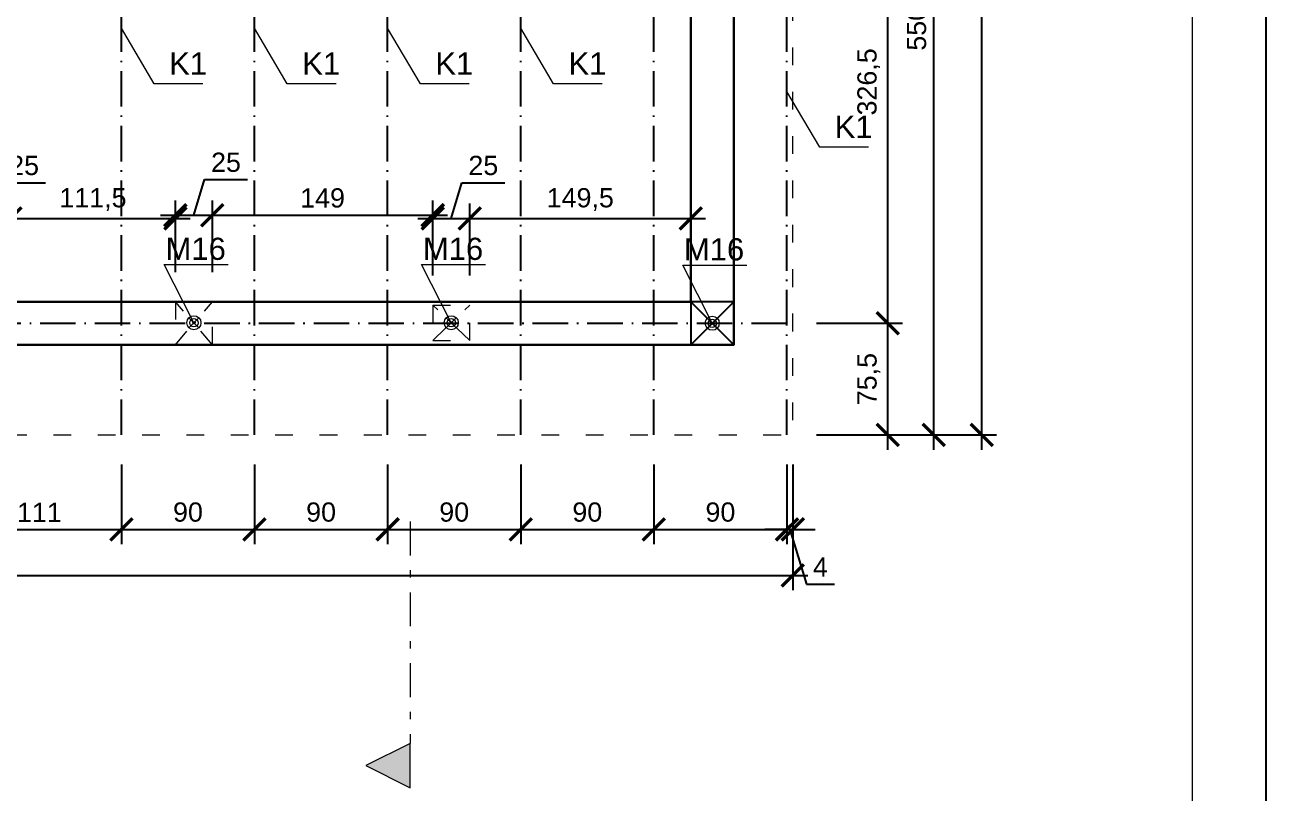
# Model space of a CAD drawing. Header units: millimetres. Extents: x 4647 to 73915, y -13612 to -8141.
# Drawn here: x 49352 to 50191, y -11682 to -11163 of the extents above; entities that cross this region are included whole.
import ezdxf

# ---------------------------------------------------------------- set-up
doc = ezdxf.new("R2010")
doc.units = ezdxf.units.MM
for name, pattern in [('ACAD_ISO03W100', [30, 12, -18]), ('ACAD_ISO10W100', [18.5, 12, -3, 0.5, -3]), ('LINIA_CI_G_A', [0]), ('Przerywana podwójnie', [47.9, 22.9, -10, 5, -10])]:
    doc.linetypes.add(name, pattern=pattern)
for name, color, linetype, lineweight in [('a_beton_c', 3, 'ACAD_ISO03W100', 25), ('a_drewno_c', 31, 'Continuous', 9), ('a_murowane_b', 20, 'Continuous', 30), ('a_opisy', 252, 'Continuous', 9), ('a_wymiary', 250, 'Continuous', 9), ('Opisy - Tekst_Nr_Pióra__1', 7, 'Continuous', 13), ('Przerywana', 6, 'ACAD_ISO03W100', 15), ('Znaczniki - Przekroje_Nr_Pióra__1', 7, 'Continuous', 5)]:
    doc.layers.add(name, color=color, linetype=linetype, lineweight=lineweight)
doc.layers.add('Znaczniki - Przekroje_Nr_Pióra__5', color=7, linetype='Continuous', lineweight=5, true_color=0x40a5ff)
doc.styles.get("Standard").update_dxf_attribs({"font": 'arial.ttf'})
doc.dimstyles.new('1-100', dxfattribs={"dimtxt": 13, "dimasz": 15, "dimexe": 10, "dimexo": 20, "dimgap": 5, "dimtad": 1, "dimdec": 1, "dimrnd": 0.5, "dimtxsty": 'Standard', "dimblk": 'ARCHTICK', "dimcen": 0.09, "dimdle": 10, "dimadec": 0, "dimazin": 0, "dimtfac": 1, "dimtdec": 1, "dimtofl": 0, "dimtmove": 0, "dimatfit": 3, "dimfxl": 10, "dimfxlon": 1, "dimtolj": 1, "dimtzin": 0, "dimarcsym": 0})

# ---------------------------------------------------------------- blocks, each defined once
blk = doc.blocks.new('_ArchTick')
at = {"color": 0, "linetype": 'ByBlock', "const_width": 0.15}
blk.add_lwpolyline([(-0.5, -0.5), (0.5, 0.5)], dxfattribs=at)
blk = doc.blocks.new('*D305')
at = {"layer": 'a_wymiary', "color": 0, "lineweight": -2, "transparency": 16777216}
for p, q in [((49306.03, -11460.21), (49306.03, -11514.09)), ((49417.03, -11460.21), (49417.03, -11514.09)), ((49296.03, -11504.09), (49427.03, -11504.09))]:
    blk.add_line(p, q, dxfattribs=at)
at = {"layer": 'DEFPOINTS', "color": 0, "transparency": 16777216}
for p in [(49306.03, -11440.21), (49417.03, -11440.21), (49417.03, -11504.09)]:
    blk.add_point(p, dxfattribs=at)
at = {"layer": 'a_wymiary', "color": 0, "lineweight": -2, "transparency": 16777216, "xscale": 15, "yscale": 15, "zscale": 15, "rotation": 180}
blk.add_blockref('_ArchTick', (49306.03, -11504.09), dxfattribs=at)
at = {"layer": 'a_wymiary', "color": 0, "lineweight": -2, "transparency": 16777216, "xscale": 15, "yscale": 15, "zscale": 15}
blk.add_blockref('_ArchTick', (49417.03, -11504.09), dxfattribs=at)
at = {"layer": 'a_wymiary', "color": 0, "transparency": 16777216, "insert": (49361.53, -11492.57), "char_height": 13, "attachment_point": 5}
blk.add_mtext('\\A1;111', dxfattribs=at)
blk = doc.blocks.new('*D306')
at = {"layer": 'a_wymiary', "color": 0, "lineweight": -2, "transparency": 16777216}
for p, q in [((49417.03, -11460.21), (49417.03, -11514.09)), ((49507.03, -11460.21), (49507.03, -11514.09)), ((49407.03, -11504.09), (49517.03, -11504.09))]:
    blk.add_line(p, q, dxfattribs=at)
at = {"layer": 'DEFPOINTS', "color": 0, "transparency": 16777216}
for p in [(49417.03, -11440.21), (49507.03, -11440.21), (49507.03, -11504.09)]:
    blk.add_point(p, dxfattribs=at)
at = {"layer": 'a_wymiary', "color": 0, "lineweight": -2, "transparency": 16777216, "xscale": 15, "yscale": 15, "zscale": 15, "rotation": 180}
blk.add_blockref('_ArchTick', (49417.03, -11504.09), dxfattribs=at)
at = {"layer": 'a_wymiary', "color": 0, "lineweight": -2, "transparency": 16777216, "xscale": 15, "yscale": 15, "zscale": 15}
blk.add_blockref('_ArchTick', (49507.03, -11504.09), dxfattribs=at)
at = {"layer": 'a_wymiary', "color": 0, "transparency": 16777216, "insert": (49462.03, -11492.46), "char_height": 13, "attachment_point": 5}
blk.add_mtext('\\A1;90', dxfattribs=at)
blk = doc.blocks.new('*D307')
at = {"layer": 'a_wymiary', "color": 0, "lineweight": -2, "transparency": 16777216}
for p, q in [((49507.03, -11460.21), (49507.03, -11514.09)), ((49597.03, -11460.21), (49597.03, -11514.09)), ((49497.03, -11504.09), (49607.03, -11504.09))]:
    blk.add_line(p, q, dxfattribs=at)
at = {"layer": 'DEFPOINTS', "color": 0, "transparency": 16777216}
for p in [(49507.03, -11440.21), (49597.03, -11440.21), (49597.03, -11504.09)]:
    blk.add_point(p, dxfattribs=at)
at = {"layer": 'a_wymiary', "color": 0, "lineweight": -2, "transparency": 16777216, "xscale": 15, "yscale": 15, "zscale": 15, "rotation": 180}
blk.add_blockref('_ArchTick', (49507.03, -11504.09), dxfattribs=at)
at = {"layer": 'a_wymiary', "color": 0, "lineweight": -2, "transparency": 16777216, "xscale": 15, "yscale": 15, "zscale": 15}
blk.add_blockref('_ArchTick', (49597.03, -11504.09), dxfattribs=at)
at = {"layer": 'a_wymiary', "color": 0, "transparency": 16777216, "insert": (49552.03, -11492.46), "char_height": 13, "attachment_point": 5}
blk.add_mtext('\\A1;90', dxfattribs=at)
blk = doc.blocks.new('*D308')
at = {"layer": 'a_wymiary', "color": 0, "lineweight": -2, "transparency": 16777216}
for p, q in [((49597.03, -11460.21), (49597.03, -11514.09)), ((49687.03, -11460.21), (49687.03, -11514.09)), ((49587.03, -11504.09), (49697.03, -11504.09))]:
    blk.add_line(p, q, dxfattribs=at)
at = {"layer": 'DEFPOINTS', "color": 0, "transparency": 16777216}
for p in [(49597.03, -11440.21), (49687.03, -11440.21), (49687.03, -11504.09)]:
    blk.add_point(p, dxfattribs=at)
at = {"layer": 'a_wymiary', "color": 0, "lineweight": -2, "transparency": 16777216, "xscale": 15, "yscale": 15, "zscale": 15, "rotation": 180}
blk.add_blockref('_ArchTick', (49597.03, -11504.09), dxfattribs=at)
at = {"layer": 'a_wymiary', "color": 0, "lineweight": -2, "transparency": 16777216, "xscale": 15, "yscale": 15, "zscale": 15}
blk.add_blockref('_ArchTick', (49687.03, -11504.09), dxfattribs=at)
at = {"layer": 'a_wymiary', "color": 0, "transparency": 16777216, "insert": (49642.03, -11492.46), "char_height": 13, "attachment_point": 5}
blk.add_mtext('\\A1;90', dxfattribs=at)
blk = doc.blocks.new('*D309')
at = {"layer": 'a_wymiary', "color": 0, "lineweight": -2, "transparency": 16777216}
for p, q in [((49687.03, -11460.21), (49687.03, -11514.09)), ((49777.03, -11460.21), (49777.03, -11514.09)), ((49677.03, -11504.09), (49787.03, -11504.09))]:
    blk.add_line(p, q, dxfattribs=at)
at = {"layer": 'DEFPOINTS', "color": 0, "transparency": 16777216}
for p in [(49687.03, -11440.21), (49777.03, -11440.21), (49777.03, -11504.09)]:
    blk.add_point(p, dxfattribs=at)
at = {"layer": 'a_wymiary', "color": 0, "lineweight": -2, "transparency": 16777216, "xscale": 15, "yscale": 15, "zscale": 15, "rotation": 180}
blk.add_blockref('_ArchTick', (49687.03, -11504.09), dxfattribs=at)
at = {"layer": 'a_wymiary', "color": 0, "lineweight": -2, "transparency": 16777216, "xscale": 15, "yscale": 15, "zscale": 15}
blk.add_blockref('_ArchTick', (49777.03, -11504.09), dxfattribs=at)
at = {"layer": 'a_wymiary', "color": 0, "transparency": 16777216, "insert": (49732.03, -11492.46), "char_height": 13, "attachment_point": 5}
blk.add_mtext('\\A1;90', dxfattribs=at)
blk = doc.blocks.new('*D310')
at = {"layer": 'a_wymiary', "color": 0, "lineweight": -2, "transparency": 16777216}
for p, q in [((49777.03, -11460.21), (49777.03, -11514.09)), ((49867.03, -11460.21), (49867.03, -11514.09)), ((49767.03, -11504.09), (49877.03, -11504.09))]:
    blk.add_line(p, q, dxfattribs=at)
at = {"layer": 'DEFPOINTS', "color": 0, "transparency": 16777216}
for p in [(49777.03, -11440.21), (49867.03, -11440.21), (49867.03, -11504.09)]:
    blk.add_point(p, dxfattribs=at)
at = {"layer": 'a_wymiary', "color": 0, "lineweight": -2, "transparency": 16777216, "xscale": 15, "yscale": 15, "zscale": 15, "rotation": 180}
blk.add_blockref('_ArchTick', (49777.03, -11504.09), dxfattribs=at)
at = {"layer": 'a_wymiary', "color": 0, "lineweight": -2, "transparency": 16777216, "xscale": 15, "yscale": 15, "zscale": 15}
blk.add_blockref('_ArchTick', (49867.03, -11504.09), dxfattribs=at)
at = {"layer": 'a_wymiary', "color": 0, "transparency": 16777216, "insert": (49822.03, -11492.46), "char_height": 13, "attachment_point": 5}
blk.add_mtext('\\A1;90', dxfattribs=at)
blk = doc.blocks.new('*D311')
at = {"layer": 'a_wymiary', "color": 0, "lineweight": -2, "transparency": 16777216}
for p, q in [((49867.03, -11460.21), (49867.03, -11514.09)), ((49871.03, -11460.21), (49871.03, -11514.09)), ((49867.03, -11504.09), (49852.03, -11504.09)), ((49867.03, -11504.09), (49871.03, -11504.09)), ((49869.03, -11504.09), (49880.13, -11541.09)), ((49871.03, -11504.09), (49886.03, -11504.09)), ((49880.13, -11541.09), (49899.12, -11541.09))]:
    blk.add_line(p, q, dxfattribs=at)
at = {"layer": 'DEFPOINTS', "color": 0, "transparency": 16777216}
for p in [(49867.03, -11440.21), (49871.03, -11440.21), (49871.03, -11504.09)]:
    blk.add_point(p, dxfattribs=at)
at = {"layer": 'a_wymiary', "color": 0, "lineweight": -2, "transparency": 16777216, "xscale": 15, "yscale": 15, "zscale": 15}
blk.add_blockref('_ArchTick', (49867.03, -11504.09), dxfattribs=at)
at = {"layer": 'a_wymiary', "color": 0, "lineweight": -2, "transparency": 16777216, "xscale": 15, "yscale": 15, "zscale": 15, "rotation": 180}
blk.add_blockref('_ArchTick', (49871.03, -11504.09), dxfattribs=at)
at = {"layer": 'a_wymiary', "color": 0, "transparency": 16777216, "insert": (49889.62, -11529.59), "char_height": 13, "attachment_point": 5}
blk.add_mtext('\\A1;4', dxfattribs=at)
blk = doc.blocks.new('*D312')
at = {"layer": 'a_wymiary', "color": 0, "lineweight": -2, "transparency": 16777216}
for p, q in [((49935.14, -11450.21), (49935.14, -11354.71)), ((49887.03, -11364.71), (49945.14, -11364.71)), ((49887.03, -11440.21), (49945.14, -11440.21))]:
    blk.add_line(p, q, dxfattribs=at)
at = {"layer": 'DEFPOINTS', "color": 0, "transparency": 16777216}
for p in [(49867.03, -11364.71), (49935.14, -11364.71), (49867.03, -11440.21)]:
    blk.add_point(p, dxfattribs=at)
at = {"layer": 'a_wymiary', "color": 0, "lineweight": -2, "transparency": 16777216, "xscale": 15, "yscale": 15, "zscale": 15}
for p, rotation in [((49935.14, -11364.71), 90), ((49935.14, -11440.21), 270)]:
    blk.add_blockref('_ArchTick', p, dxfattribs=dict(at, rotation=rotation))
at = {"layer": 'a_wymiary', "color": 0, "transparency": 16777216, "insert": (49922.35, -11402.46), "char_height": 13, "attachment_point": 5, "rotation": 90}
blk.add_mtext('\\A1;75,5', dxfattribs=at)
blk = doc.blocks.new('*D313')
at = {"layer": 'a_wymiary', "color": 0, "lineweight": -2, "transparency": 16777216}
for p, q in [((49935.14, -11374.71), (49935.14, -11028.23)), ((49890.03, -11038.23), (49945.14, -11038.23)), ((49887.03, -11364.71), (49945.14, -11364.71))]:
    blk.add_line(p, q, dxfattribs=at)
at = {"layer": 'DEFPOINTS', "color": 0, "transparency": 16777216}
for p in [(49870.03, -11038.23), (49935.14, -11038.23), (49867.03, -11364.71)]:
    blk.add_point(p, dxfattribs=at)
at = {"layer": 'a_wymiary', "color": 0, "lineweight": -2, "transparency": 16777216, "xscale": 15, "yscale": 15, "zscale": 15}
for p, rotation in [((49935.14, -11038.23), 90), ((49935.14, -11364.71), 270)]:
    blk.add_blockref('_ArchTick', p, dxfattribs=dict(at, rotation=rotation))
at = {"layer": 'a_wymiary', "color": 0, "transparency": 16777216, "insert": (49922.33, -11201.47), "char_height": 13, "attachment_point": 5, "rotation": 90}
blk.add_mtext('\\A1;326,5', dxfattribs=at)
blk = doc.blocks.new('*D318')
at = {"layer": 'a_wymiary', "color": 0, "lineweight": -2, "transparency": 16777216}
for p, q in [((49966.32, -11450.21), (49966.32, -10880.22)), ((49891.03, -10890.22), (49976.32, -10890.22)), ((49891.03, -11440.21), (49976.32, -11440.21))]:
    blk.add_line(p, q, dxfattribs=at)
at = {"layer": 'DEFPOINTS', "color": 0, "transparency": 16777216}
for p in [(49871.03, -10890.22), (49966.32, -10890.22), (49871.03, -11440.21)]:
    blk.add_point(p, dxfattribs=at)
at = {"layer": 'a_wymiary', "color": 0, "lineweight": -2, "transparency": 16777216, "xscale": 15, "yscale": 15, "zscale": 15}
for p, rotation in [((49966.32, -10890.22), 90), ((49966.32, -11440.21), 270)]:
    blk.add_blockref('_ArchTick', p, dxfattribs=dict(at, rotation=rotation))
at = {"layer": 'a_wymiary', "color": 0, "transparency": 16777216, "insert": (49954.68, -11165.21), "char_height": 13, "attachment_point": 5, "rotation": 90}
blk.add_mtext('\\A1;550', dxfattribs=at)
blk = doc.blocks.new('*D320')
at = {"layer": 'a_wymiary', "color": 0, "lineweight": -2, "transparency": 16777216}
for p, q in [((49998.76, -11450.21), (49998.76, -10330.23)), ((49891.03, -10340.23), (50008.76, -10340.23)), ((49891.03, -11440.21), (50008.76, -11440.21))]:
    blk.add_line(p, q, dxfattribs=at)
at = {"layer": 'DEFPOINTS', "color": 0, "transparency": 16777216}
for p in [(49871.03, -10340.23), (49998.76, -10340.23), (49871.03, -11440.21)]:
    blk.add_point(p, dxfattribs=at)
at = {"layer": 'a_wymiary', "color": 0, "lineweight": -2, "transparency": 16777216, "xscale": 15, "yscale": 15, "zscale": 15}
for p, rotation in [((49998.76, -10340.23), 90), ((49998.76, -11440.21), 270)]:
    blk.add_blockref('_ArchTick', p, dxfattribs=dict(at, rotation=rotation))
at = {"layer": 'a_wymiary', "color": 0, "transparency": 16777216, "insert": (49987.13, -10890.22), "char_height": 13, "attachment_point": 5, "rotation": 90}
blk.add_mtext('\\A1;1100', dxfattribs=at)
blk = doc.blocks.new('*D321')
at = {"layer": 'a_wymiary', "color": 0, "lineweight": -2, "transparency": 16777216}
for p, q in [((48511.03, -11460.21), (48511.03, -11545.22)), ((49871.03, -11460.21), (49871.03, -11545.22)), ((48501.03, -11535.22), (49881.03, -11535.22))]:
    blk.add_line(p, q, dxfattribs=at)
at = {"layer": 'DEFPOINTS', "color": 0, "transparency": 16777216}
for p in [(48511.03, -11440.21), (49871.03, -11440.21), (49871.03, -11535.22)]:
    blk.add_point(p, dxfattribs=at)
at = {"layer": 'a_wymiary', "color": 0, "lineweight": -2, "transparency": 16777216, "xscale": 15, "yscale": 15, "zscale": 15, "rotation": 180}
blk.add_blockref('_ArchTick', (48511.03, -11535.22), dxfattribs=at)
at = {"layer": 'a_wymiary', "color": 0, "lineweight": -2, "transparency": 16777216, "xscale": 15, "yscale": 15, "zscale": 15}
blk.add_blockref('_ArchTick', (49871.03, -11535.22), dxfattribs=at)
at = {"layer": 'a_wymiary', "color": 0, "transparency": 16777216, "insert": (49191.03, -11523.58), "char_height": 13, "attachment_point": 5}
blk.add_mtext('\\A1;1360', dxfattribs=at)
blk = doc.blocks.new('Śruba M16')
at = {"linetype": 'Continuous'}
for p, q in [((26698.98, -5911.39), (26678.99, -5872.03)), ((26678.99, -5872.03), (26722.27, -5872.03)), ((26695.62, -5908.02), (26702.35, -5914.75)), ((26702.39, -5908.02), (26695.66, -5914.75))]:
    blk.add_line(p, q, dxfattribs=at)
at = {"linetype": 'LINIA_CI_G_A'}
for p, q in [((26702.35, -5914.75), (26695.62, -5908.02)), ((26702.39, -5908.02), (26695.66, -5914.75))]:
    blk.add_line(p, q, dxfattribs=at)
at = {"linetype": 'Continuous'}
for centre, radius in [((26699, -5911.37), 4.76), ((26699, -5911.41), 2.8), ((26699, -5911.41), 0.8)]:
    blk.add_circle(centre, radius, dxfattribs=at)
at = {"linetype": 'Continuous', "insert": (26720.61, -5853.89), "char_height": 15, "width": 948.493, "attachment_point": 3}
blk.add_mtext('{\\fArial|b0|i0|c238|p34;M16}', dxfattribs=at)
blk = doc.blocks.new('słupek_opis')
at = {"layer": 'Przerywana'}
for p, q in [((-12.5, -14.87), (12.5, 14.13)), ((-12.5, 14.13), (-12.5, -14.87)), ((12.5, -14.87), (-12.5, 14.13)), ((-12.5, 14.13), (12.5, 14.13)), ((12.5, -14.87), (12.5, 14.13)), ((-12.5, -14.87), (12.5, -14.87))]:
    blk.add_line(p, q, dxfattribs=at)
at = {"layer": 'a_opisy'}
blk.add_blockref('Śruba M16', (-26699, 5911.37), dxfattribs=at)
blk = doc.blocks.new('*D331')
at = {"layer": 'a_wymiary', "color": 0, "lineweight": -2, "transparency": 16777216}
for p, q in [((49329.53, -11293.83), (49336.77, -11269.7)), ((49336.77, -11269.7), (49365.71, -11269.7)), ((49317.03, -11330.23), (49317.03, -11283.83)), ((49342.03, -11330.23), (49342.03, -11283.83)), ((49307.03, -11293.83), (49352.03, -11293.83))]:
    blk.add_line(p, q, dxfattribs=at)
at = {"layer": 'DEFPOINTS', "color": 0, "transparency": 16777216}
for p in [(49342.03, -11293.83), (49317.03, -11350.23), (49342.03, -11350.23)]:
    blk.add_point(p, dxfattribs=at)
at = {"layer": 'a_wymiary', "color": 0, "lineweight": -2, "transparency": 16777216, "xscale": 15, "yscale": 15, "zscale": 15, "rotation": 180}
blk.add_blockref('_ArchTick', (49317.03, -11293.83), dxfattribs=at)
at = {"layer": 'a_wymiary', "color": 0, "lineweight": -2, "transparency": 16777216, "xscale": 15, "yscale": 15, "zscale": 15}
blk.add_blockref('_ArchTick', (49342.03, -11293.83), dxfattribs=at)
at = {"layer": 'a_wymiary', "color": 0, "transparency": 16777216, "insert": (49351.24, -11258.06), "char_height": 13, "attachment_point": 5}
blk.add_mtext('\\A1;25', dxfattribs=at)
blk = doc.blocks.new('*D332')
at = {"layer": 'a_wymiary', "color": 0, "lineweight": -2, "transparency": 16777216}
for p, q in [((49342.03, -11330.23), (49342.03, -11283.81)), ((49453.53, -11330.21), (49453.53, -11283.81)), ((49332.03, -11293.81), (49463.53, -11293.81))]:
    blk.add_line(p, q, dxfattribs=at)
at = {"layer": 'DEFPOINTS', "color": 0, "transparency": 16777216}
for p in [(49453.53, -11293.81), (49342.03, -11350.23), (49453.53, -11350.21)]:
    blk.add_point(p, dxfattribs=at)
at = {"layer": 'a_wymiary', "color": 0, "lineweight": -2, "transparency": 16777216, "xscale": 15, "yscale": 15, "zscale": 15, "rotation": 180}
blk.add_blockref('_ArchTick', (49342.03, -11293.81), dxfattribs=at)
at = {"layer": 'a_wymiary', "color": 0, "lineweight": -2, "transparency": 16777216, "xscale": 15, "yscale": 15, "zscale": 15}
blk.add_blockref('_ArchTick', (49453.53, -11293.81), dxfattribs=at)
at = {"layer": 'a_wymiary', "color": 0, "transparency": 16777216, "insert": (49397.78, -11281), "char_height": 13, "attachment_point": 5}
blk.add_mtext('\\A1;111,5', dxfattribs=at)
blk = doc.blocks.new('*D333')
at = {"layer": 'a_wymiary', "color": 0, "lineweight": -2, "transparency": 16777216}
for p, q in [((49466.03, -11291.67), (49473.27, -11267.53)), ((49473.27, -11267.53), (49502.21, -11267.53)), ((49453.53, -11330.21), (49453.53, -11281.67)), ((49478.53, -11330.21), (49478.53, -11281.67)), ((49443.53, -11291.67), (49488.53, -11291.67))]:
    blk.add_line(p, q, dxfattribs=at)
at = {"layer": 'DEFPOINTS', "color": 0, "transparency": 16777216}
for p in [(49478.53, -11291.67), (49453.53, -11350.21), (49478.53, -11350.21)]:
    blk.add_point(p, dxfattribs=at)
at = {"layer": 'a_wymiary', "color": 0, "lineweight": -2, "transparency": 16777216, "xscale": 15, "yscale": 15, "zscale": 15, "rotation": 180}
blk.add_blockref('_ArchTick', (49453.53, -11291.67), dxfattribs=at)
at = {"layer": 'a_wymiary', "color": 0, "lineweight": -2, "transparency": 16777216, "xscale": 15, "yscale": 15, "zscale": 15}
blk.add_blockref('_ArchTick', (49478.53, -11291.67), dxfattribs=at)
at = {"layer": 'a_wymiary', "color": 0, "transparency": 16777216, "insert": (49487.74, -11255.9), "char_height": 13, "attachment_point": 5}
blk.add_mtext('\\A1;25', dxfattribs=at)
blk = doc.blocks.new('*D334')
at = {"layer": 'a_wymiary', "color": 0, "lineweight": -2, "transparency": 16777216}
for p, q in [((49478.53, -11330.21), (49478.53, -11281.67)), ((49627.53, -11332.37), (49627.53, -11281.67)), ((49468.53, -11291.67), (49637.53, -11291.67))]:
    blk.add_line(p, q, dxfattribs=at)
at = {"layer": 'DEFPOINTS', "color": 0, "transparency": 16777216}
for p in [(49627.53, -11291.67), (49478.53, -11350.21), (49627.53, -11352.37)]:
    blk.add_point(p, dxfattribs=at)
at = {"layer": 'a_wymiary', "color": 0, "lineweight": -2, "transparency": 16777216, "xscale": 15, "yscale": 15, "zscale": 15, "rotation": 180}
blk.add_blockref('_ArchTick', (49478.53, -11291.67), dxfattribs=at)
at = {"layer": 'a_wymiary', "color": 0, "lineweight": -2, "transparency": 16777216, "xscale": 15, "yscale": 15, "zscale": 15}
blk.add_blockref('_ArchTick', (49627.53, -11291.67), dxfattribs=at)
at = {"layer": 'a_wymiary', "color": 0, "transparency": 16777216, "insert": (49553.03, -11280.03), "char_height": 13, "attachment_point": 5}
blk.add_mtext('\\A1;149', dxfattribs=at)
blk = doc.blocks.new('*D335')
at = {"layer": 'a_wymiary', "color": 0, "lineweight": -2, "transparency": 16777216}
for p, q in [((49640.03, -11293.83), (49647.27, -11269.7)), ((49647.27, -11269.7), (49676.21, -11269.7)), ((49627.53, -11332.37), (49627.53, -11283.83)), ((49652.53, -11332.37), (49652.53, -11283.83)), ((49617.53, -11293.83), (49662.53, -11293.83))]:
    blk.add_line(p, q, dxfattribs=at)
at = {"layer": 'DEFPOINTS', "color": 0, "transparency": 16777216}
for p in [(49652.53, -11293.83), (49627.53, -11352.37), (49652.53, -11352.37)]:
    blk.add_point(p, dxfattribs=at)
at = {"layer": 'a_wymiary', "color": 0, "lineweight": -2, "transparency": 16777216, "xscale": 15, "yscale": 15, "zscale": 15, "rotation": 180}
blk.add_blockref('_ArchTick', (49627.53, -11293.83), dxfattribs=at)
at = {"layer": 'a_wymiary', "color": 0, "lineweight": -2, "transparency": 16777216, "xscale": 15, "yscale": 15, "zscale": 15}
blk.add_blockref('_ArchTick', (49652.53, -11293.83), dxfattribs=at)
at = {"layer": 'a_wymiary', "color": 0, "transparency": 16777216, "insert": (49661.74, -11258.06), "char_height": 13, "attachment_point": 5}
blk.add_mtext('\\A1;25', dxfattribs=at)
blk = doc.blocks.new('*D336')
at = {"layer": 'a_wymiary', "color": 0, "lineweight": -2, "transparency": 16777216}
for p, q in [((49652.53, -11332.37), (49652.53, -11283.83)), ((49802.03, -11330.23), (49802.03, -11283.83)), ((49642.53, -11293.83), (49812.03, -11293.83))]:
    blk.add_line(p, q, dxfattribs=at)
at = {"layer": 'DEFPOINTS', "color": 0, "transparency": 16777216}
for p in [(49802.03, -11293.83), (49652.53, -11352.37), (49802.03, -11350.23)]:
    blk.add_point(p, dxfattribs=at)
at = {"layer": 'a_wymiary', "color": 0, "lineweight": -2, "transparency": 16777216, "xscale": 15, "yscale": 15, "zscale": 15, "rotation": 180}
blk.add_blockref('_ArchTick', (49652.53, -11293.83), dxfattribs=at)
at = {"layer": 'a_wymiary', "color": 0, "lineweight": -2, "transparency": 16777216, "xscale": 15, "yscale": 15, "zscale": 15}
blk.add_blockref('_ArchTick', (49802.03, -11293.83), dxfattribs=at)
at = {"layer": 'a_wymiary', "color": 0, "transparency": 16777216, "insert": (49727.28, -11281.02), "char_height": 13, "attachment_point": 5}
blk.add_mtext('\\A1;149,5', dxfattribs=at)

msp = doc.modelspace()

# ---------------------------------------------------------------- hatches: boundary and pattern name
at = {"layer": 'Znaczniki - Przekroje_Nr_Pióra__1', "linetype": 'Continuous'}
msp.add_hatch(color=256, dxfattribs=at).paths.add_polyline_path([(49612.35, -11678.84), (49612.35, -11648.84), (49582.35, -11663.84)], flags=0)

# ---------------------------------------------------------------- linework, layer by layer
msp.add_lwpolyline([(48091.03, -12577.97), (50191.03, -12577.97), (50191.03, -9607.97), (48091.03, -9607.97)], close=True)
at = {"color": 1, "linetype": 'ACAD_ISO10W100', "ltscale": 2}
for points in [[(49417.03, -11440.21), (49417.03, -10890.22)], [(49507.03, -11440.21), (49507.03, -10890.22)], [(49597.03, -11440.21), (49597.03, -10890.22)], [(49687.03, -11440.21), (49687.03, -10890.22)], [(49867.03, -11440.21), (49867.03, -10890.22)], [(49777.03, -11440.21), (49777.03, -10959.04)], [(48511.03, -11364.71), (49871.03, -11364.71)]]:
    msp.add_lwpolyline(points, dxfattribs=at)
at = {"layer": 'a_beton_c', "linetype": 'ByBlock'}
msp.add_lwpolyline([(49802.03, -11350.23), (49802.03, -11379.23), (49831.03, -11379.23), (49831.03, -11350.23)], close=True, dxfattribs=at)
for points in [[(49802.03, -11379.23), (49831.03, -11350.23)], [(49802.03, -11350.23), (49831.03, -11379.23)]]:
    msp.add_lwpolyline(points, dxfattribs=at)
at = {"layer": 'a_drewno_c', "linetype": 'ACAD_ISO03W100', "flags": 128}
msp.add_lwpolyline([(48511.03, -10890.22), (48511.03, -10890.22), (48511.03, -11440.21), (49871.03, -11440.21), (49871.03, -10890.22), (49871.03, -10890.22)], dxfattribs=at)
at = {"layer": 'a_murowane_b'}
msp.add_lwpolyline([(48551.03, -11379.23), (49831.03, -11379.23), (49831.03, -10710.04), (49802.03, -10710.04), (49802.03, -10825.04), (49722.03, -10825.04), (49722.03, -10854.04), (49802.03, -10854.04), (49802.03, -11350.23), (49342.03, -11350.23)], dxfattribs=at)
at = {"layer": 'a_opisy'}
for p, q in [((49439.16, -11202.81), (49417.03, -11165.21)), ((49529.16, -11202.81), (49507.03, -11165.21)), ((49619.16, -11202.81), (49597.03, -11165.21)), ((49709.16, -11202.81), (49687.03, -11165.21)), ((49472.12, -11202.81), (49439.16, -11202.81)), ((49562.12, -11202.81), (49529.16, -11202.81)), ((49652.12, -11202.81), (49619.16, -11202.81)), ((49742.12, -11202.81), (49709.16, -11202.81)), ((49889.16, -11245.63), (49867.03, -11208.03)), ((49922.12, -11245.63), (49889.16, -11245.63))]:
    msp.add_line(p, q, dxfattribs=at)
at = {"layer": 'Opisy - Tekst_Nr_Pióra__1', "linetype": 'Continuous', "ltscale": 10, "flags": 128}
msp.add_lwpolyline([(50141.03, -12377.97), (48241.03, -12377.97), (48241.03, -9657.97), (50141.03, -9657.97)], close=True, dxfattribs=at)
at = {"layer": 'Przerywana'}
for p, q in [((49627.53, -11376.37), (49652.53, -11352.37)), ((49627.53, -11352.37), (49627.53, -11376.37)), ((49652.53, -11376.37), (49627.53, -11352.37)), ((49627.53, -11352.37), (49652.53, -11352.37)), ((49652.53, -11376.37), (49652.53, -11352.37)), ((49627.53, -11376.37), (49652.53, -11376.37))]:
    msp.add_line(p, q, dxfattribs=at)
at = {"layer": 'Znaczniki - Przekroje_Nr_Pióra__1', "linetype": 'Continuous'}
for p, q in [((49612.35, -11648.84), (49582.35, -11663.84)), ((49612.35, -11678.84), (49612.35, -11648.84)), ((49582.35, -11663.84), (49612.35, -11678.84))]:
    msp.add_line(p, q, dxfattribs=at)
at = {"layer": 'Znaczniki - Przekroje_Nr_Pióra__5', "linetype": 'Przerywana podwójnie'}
msp.add_lwpolyline([(49612.35, -11498.84), (49612.35, -11648.84)], dxfattribs=at)

# ---------------------------------------------------------------- block references
at = {"layer": 'a_opisy'}
for p in [(22941.03, -5452.97), (23117.52, -5453.32)]:
    msp.add_blockref('Śruba M16', p, dxfattribs=at)
at = {"layer": 'a_wymiary'}
msp.add_blockref('słupek_opis', (49466.03, -11364.33), dxfattribs=at)

# ---------------------------------------------------------------- texts
at = {"layer": 'a_opisy', "char_height": 15, "width": 34.3646, "attachment_point": 1}
for insert in [(49449.29, -11181.57), (49539.29, -11181.57), (49629.29, -11181.57), (49719.29, -11181.57), (49899.29, -11224.39)]:
    msp.add_mtext('K1 ', dxfattribs=dict(at, insert=insert))

# ---------------------------------------------------------------- dimensions: what is measured, and where the dimension line sits
at = {"layer": 'a_wymiary'}
for base, p1, p2, override, picture, middle in [((49998.76, -10340.23), (49871.03, -11440.21), (49871.03, -10340.23), {"dimfxl": 1, "dimfxlon": 0}, '*D320', (49987.13, -10890.22)), ((49966.32, -10890.22), (49871.03, -11440.21), (49871.03, -10890.22), {"dimfxl": 1, "dimfxlon": 0}, '*D318', (49954.68, -11165.21)), ((49935.14, -11038.23), (49867.03, -11364.71), (49870.03, -11038.23), {"dimtmove": 1, "dimfxl": 1, "dimfxlon": 0}, '*D313', (49922.33, -11201.47)), ((49935.14, -11364.71), (49867.03, -11440.21), (49867.03, -11364.71), {"dimfxl": 1, "dimfxlon": 0}, '*D312', (49922.35, -11402.46))]:
    dim = msp.add_linear_dim(base=base, p1=p1, p2=p2, angle=90, dimstyle='1-100', override=override, dxfattribs=at)
    dim.commit()
    dim.dimension.update_dxf_attribs({"geometry": picture, "text_midpoint": middle})
for base, p1, p2, override, picture, middle in [((49342.03, -11293.83), (49317.03, -11350.23), (49342.03, -11350.23), {"dimtmove": 1, "dimfxl": 1, "dimfxlon": 0}, '*D331', (49341.77, -11258.06)), ((49478.53, -11291.67), (49453.53, -11350.21), (49478.53, -11350.21), {"dimtmove": 1, "dimfxl": 1, "dimfxlon": 0}, '*D333', (49478.27, -11255.9)), ((49652.53, -11293.83), (49627.53, -11352.37), (49652.53, -11352.37), {"dimtmove": 1, "dimfxl": 1, "dimfxlon": 0}, '*D335', (49652.27, -11258.06)), ((49627.53, -11291.67), (49478.53, -11350.21), (49627.53, -11352.37), {"dimtmove": 1, "dimfxl": 1, "dimfxlon": 0}, '*D334', (49553.03, -11280.03)), ((49453.53, -11293.81), (49342.03, -11350.23), (49453.53, -11350.21), {"dimtmove": 1, "dimfxl": 1, "dimfxlon": 0}, '*D332', (49397.78, -11281)), ((49802.03, -11293.83), (49652.53, -11352.37), (49802.03, -11350.23), {"dimtmove": 1, "dimfxl": 1, "dimfxlon": 0}, '*D336', (49727.28, -11281.02)), ((49871.03, -11535.22), (48511.03, -11440.21), (49871.03, -11440.21), {"dimfxl": 1, "dimfxlon": 0}, '*D321', (49191.03, -11523.58)), ((49417.03, -11504.09), (49306.03, -11440.21), (49417.03, -11440.21), {"dimtmove": 1, "dimfxl": 1, "dimfxlon": 0}, '*D305', (49361.53, -11492.57)), ((49507.03, -11504.09), (49417.03, -11440.21), (49507.03, -11440.21), {"dimtmove": 1, "dimfxl": 1, "dimfxlon": 0}, '*D306', (49462.03, -11492.46)), ((49597.03, -11504.09), (49507.03, -11440.21), (49597.03, -11440.21), {"dimtmove": 1, "dimfxl": 1, "dimfxlon": 0}, '*D307', (49552.03, -11492.46)), ((49687.03, -11504.09), (49597.03, -11440.21), (49687.03, -11440.21), {"dimtmove": 1, "dimfxl": 1, "dimfxlon": 0}, '*D308', (49642.03, -11492.46)), ((49777.03, -11504.09), (49687.03, -11440.21), (49777.03, -11440.21), {"dimtmove": 1, "dimfxl": 1, "dimfxlon": 0}, '*D309', (49732.03, -11492.46)), ((49867.03, -11504.09), (49777.03, -11440.21), (49867.03, -11440.21), {"dimtmove": 1, "dimfxl": 1, "dimfxlon": 0}, '*D310', (49822.03, -11492.46)), ((49871.03, -11504.09), (49867.03, -11440.21), (49871.03, -11440.21), {"dimtmove": 1, "dimfxl": 1, "dimfxlon": 0}, '*D311', (49885.13, -11529.59))]:
    dim = msp.add_linear_dim(base=base, p1=p1, p2=p2, dimstyle='1-100', override=override, dxfattribs=at)
    dim.commit()
    dim.dimension.update_dxf_attribs({"geometry": picture, "text_midpoint": middle})

doc.saveas('drawing.dxf')
